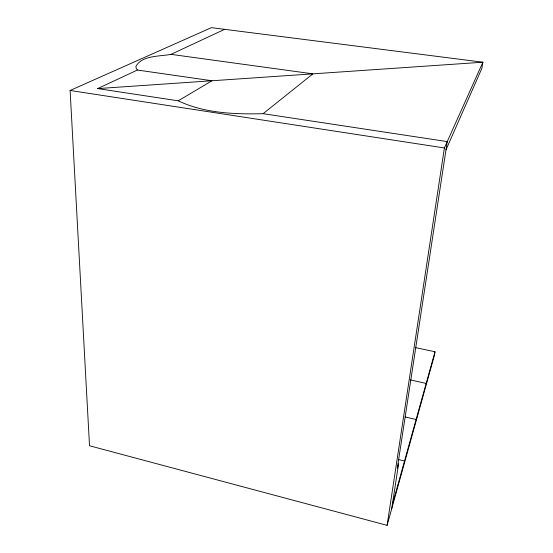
<?xml version="1.0" encoding="UTF-8"?>
<svg xmlns="http://www.w3.org/2000/svg" width="553" height="553" viewBox="0 0 553 553"><rect width="100%" height="100%" fill="white"/><g stroke="black" fill="none" stroke-linecap="round" stroke-linejoin="round"><path stroke-width="0.83" d="M387.093 525.35L444.391 147.962L482.893 62.213L211.405 27.65L70.107 90.478L89.517 445.759L387.093 525.35L434.43 355.268L435.011 351.77L415.656 347.643M391.676 508.864L398.582 463.822L397.31 468.26L447.246 141.603L263.11 113.683C234.548 114.402 204.43 113.317 178.218 100.812L97.618 88.591L137.393 70.037L211.986 80.759L178.218 100.812M392.319 504.702L435.011 351.77M445.988 149.828L481.884 68.316L482.893 62.213L97.618 88.591M263.11 113.683L312.901 73.853L170.988 54.36C160.094 56.53 141.775 55.176 135.872 66.498L136.211 68.254L137.393 70.037M170.988 54.36L224.636 29.337M70.107 90.478L444.391 147.962M410.361 379.897L426.176 383.423M405.169 416.948L416.098 419.506M398.665 459.584L404.513 461.029"/></g></svg>
